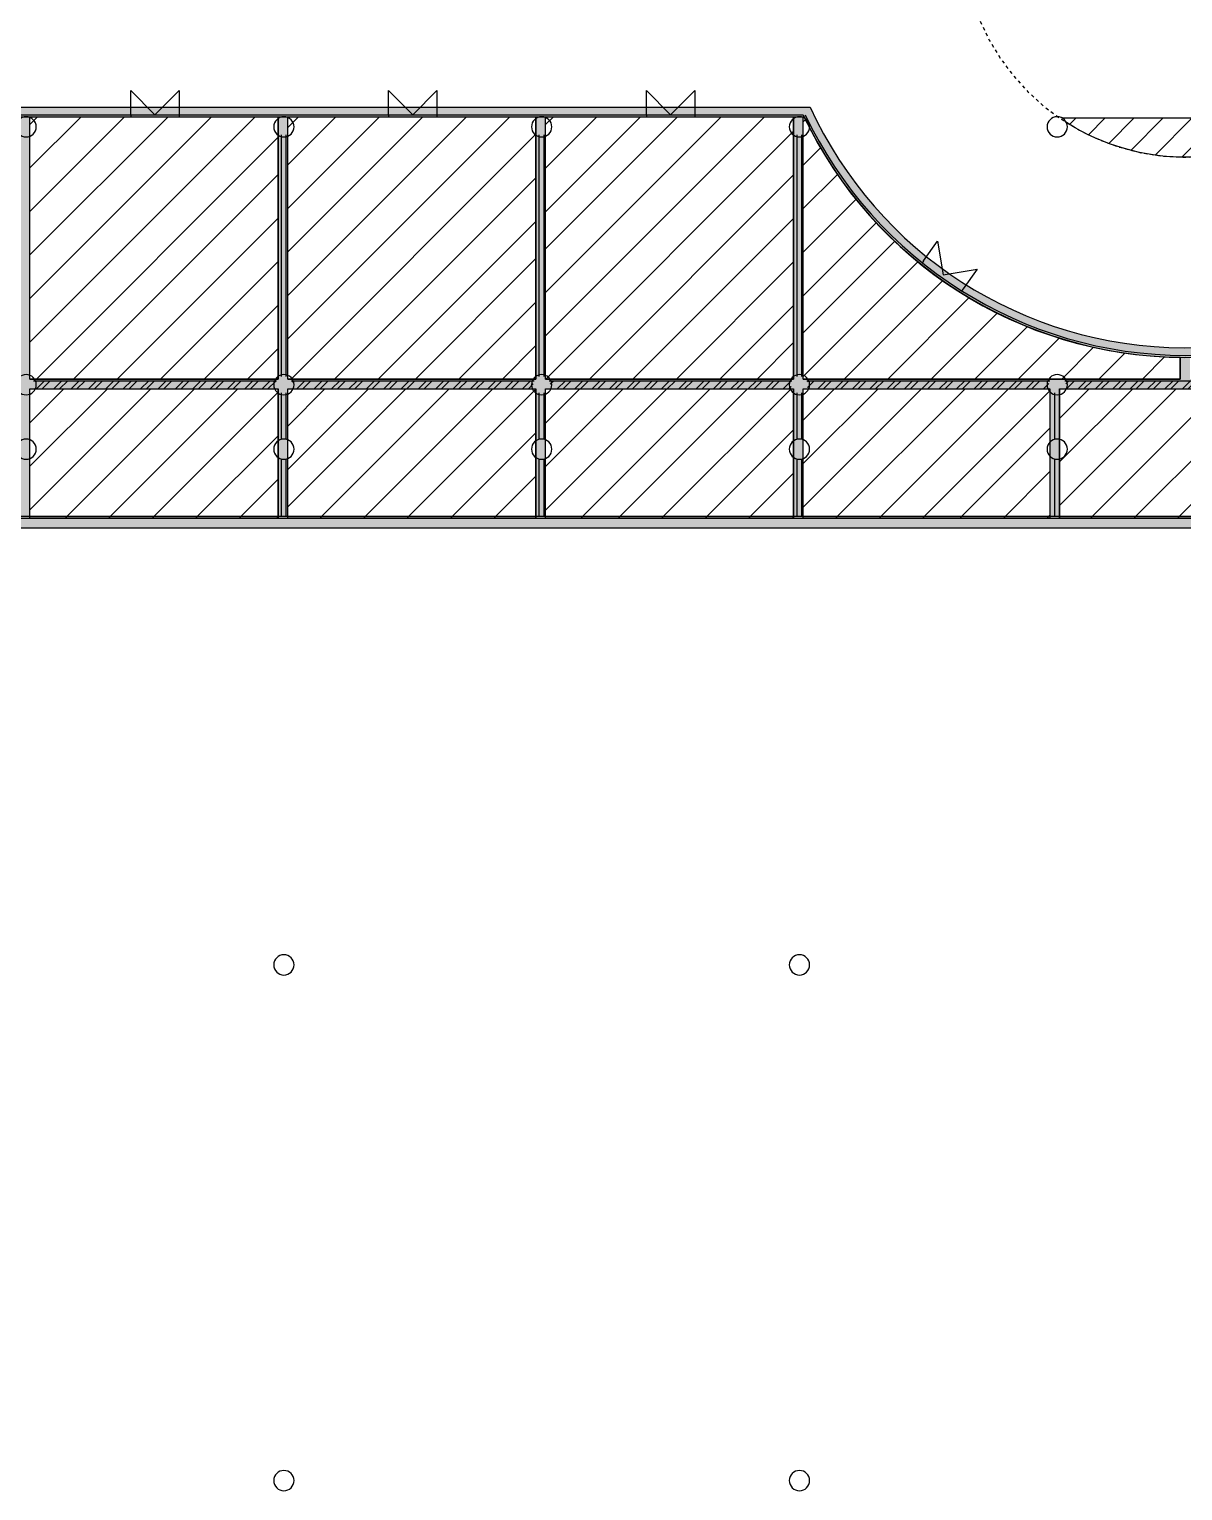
# Model space of a CAD drawing. Header units: metres. Extents: x 183920 to 188551, y 20757 to 23715.
# Drawn here: x 184313.46 to 184349.26, y 20875.05 to 20920.39 of the extents above; entities that cross this region are included whole.
import ezdxf

# ---------------------------------------------------------------- set-up
doc = ezdxf.new("R2010")
doc.units = ezdxf.units.M
for name, pattern in [('Commercial', [0]), ('Public', [0]), ('Style_10', [0]), ('Style_19', [0]), ('Style_2', [0]), ('Style_21', [9.525e-07, 6.35e-07, -3.175e-07]), ('Wall Style 01', [0])]:
    doc.linetypes.add(name, pattern=pattern)
for name, color, linetype, true_color in [('brick', 12, 'Continuous', 0xbd0000), ('COLON', 5, 'Continuous', 0x0000ff), ('DRAW', 7, 'Continuous', 0xffffff), ('GKL', 5, 'Continuous', 0x0000ff), ('Glass', 4, 'Continuous', 0x00ffff), ('Imported Drawing', 7, 'Continuous', 0x957bfc), ('WALL', 7, 'Continuous', 0x000000), ('Walls', 7, 'Continuous', 0x68db4c), ('Zoning', 7, 'Continuous', 0x47d2e2)]:
    doc.layers.add(name, color=color, linetype=linetype, true_color=true_color)
pattern_1 = [(45, (-3.600000000000116, 82), (-0.2694076836320746, 0.2694076836320746), []), (45, (-3.420394800000009, 82), (-0.2694076836320746, 0.2694076836320746), [])]
pattern_2 = [(45, (0, 0), (-5.303300858899106, 5.303300858899107), []), (45, (1.35, 0), (-5.303300858899106, 5.303300858899107), []), (45, (2.7, 0), (-5.303300858899106, 5.303300858899107), []), (45, (4.050000000000001, 0), (-5.303300858899106, 5.303300858899107), []), (45, (5.399999999999999, 0), (-5.303300858899106, 5.303300858899107), []), (45, (6.75, 0), (-5.303300858899106, 5.303300858899107), []), (45, (8.100000000000001, 0), (-5.303300858899106, 5.303300858899107), []), (45, (9.45, 0), (-5.303300858899106, 5.303300858899107), [])]

# ---------------------------------------------------------------- blocks, each defined once
blk = doc.blocks.new('AC584E3954')
at = {"layer": 'Glass', "linetype": 'Style_19'}
for points in [[(-0.8850831972660963, -1.234254007406082), (-0.8850831972660963, -1.174254007406082)], [(0.6149168027339037, -1.234254007406082), (0.6149168027339037, -1.984254007406082), (-0.1350831972660962, -1.234254007406082), (-0.8850831972660963, -1.984254007406082), (-0.8850831972660963, -1.234254007406082)], [(0.6149168027339037, -1.234254007406082), (0.6149168027339037, -1.174254007406082)]]:
    blk.add_lwpolyline(points, dxfattribs=at)

msp = doc.modelspace()

# ---------------------------------------------------------------- hatches: boundary and pattern name
at = {"layer": 'DRAW'}
h = msp.add_hatch(dxfattribs=at)
h.set_pattern_fill('PATTERN_0', color=256, scale=0.04, style=0, pattern_type=2)
h.set_pattern_definition(pattern_1)
edge = h.paths.add_edge_path(flags=0)
edge.add_line((184321.1337672897, 20909.48654259391), (184313.6011001476, 20909.48654259391))
edge.add_arc((184313.3674337187, 20909.36154259395), 0.2649999999873728, -9.560608305037022e-09, 28.144581299123615, ccw=False)
edge.add_arc((184313.3674337187, 20909.36154259387), 0.2649999999903997, -28.144581298959622, 9.39661504162359e-09, ccw=False)
edge.add_line((184313.6011001476, 20909.23654259391), (184321.1337672897, 20909.23654259391))
edge.add_arc((184321.3674337187, 20909.36154259392), 0.2650000000051187, 180.000000003164, 208.1445813115021, ccw=False)
edge.add_arc((184321.3674337187, 20909.3615425939), 0.2650000000025782, 151.8554186883603, 179.9999999969736, ccw=False)
edge.add_line((184321.1337672897, 20909.48654259391), (184321.1337672897, 20909.48654259391))
edge = h.paths.add_edge_path(flags=0)
edge.add_arc((184329.3674337187, 20909.3615425939), 0.265000000002549, 151.8554186883586, 179.9999999969752, ccw=False)
edge.add_line((184329.1337672897, 20909.48654259391), (184321.6011001476, 20909.48654259391))
edge.add_arc((184321.3674337187, 20909.36154259395), 0.2649999999873728, -9.560608305037022e-09, 28.144581299123615, ccw=False)
edge.add_arc((184321.3674337187, 20909.36154259387), 0.2649999999903997, -28.144581298959622, 9.39661504162359e-09, ccw=False)
edge.add_line((184321.6011001476, 20909.23654259391), (184329.1337672897, 20909.23654259391))
edge.add_arc((184329.3674337187, 20909.36154259392), 0.2650000000051187, 180.000000003164, 208.1445813115021, ccw=False)
edge.add_line((184329.1024337187, 20909.36154259391), (184329.1024337187, 20909.36154259391))
edge = h.paths.add_edge_path(flags=0)
edge.add_line((184337.1337672897, 20909.48654259391), (184329.6011001476, 20909.48654259391))
edge.add_arc((184329.3674337187, 20909.36154259395), 0.2649999999873728, -9.560608305037022e-09, 28.144581299123615, ccw=False)
edge.add_arc((184329.3674337187, 20909.36154259387), 0.2649999999903997, -28.144581298959622, 9.39661504162359e-09, ccw=False)
edge.add_line((184329.6011001476, 20909.23654259391), (184337.1337672897, 20909.23654259391))
edge.add_arc((184337.3674337187, 20909.36154259392), 0.2650000000051187, 180.000000003164, 208.1445813115021, ccw=False)
edge.add_arc((184337.3674337187, 20909.3615425939), 0.2650000000025344, 151.8554186883579, 179.999999996976, ccw=False)
edge.add_line((184337.1337672897, 20909.48654259391), (184337.1337672897, 20909.48654259391))
h = msp.add_hatch(dxfattribs=at)
h.set_pattern_fill('PATTERN_0', color=256, scale=0.04, style=0, pattern_type=2)
h.set_pattern_definition(pattern_1)
edge = h.paths.add_edge_path(flags=0)
edge.add_line((184345.1337672897, 20909.48654259391), (184337.6011001476, 20909.48654259391))
edge.add_arc((184337.3674337187, 20909.36154259395), 0.2649999999873439, -9.562086233927403e-09, 28.144581299125207, ccw=False)
edge.add_arc((184337.3674337187, 20909.36154259387), 0.2649999999904361, -28.144581298957576, 9.39451183512574e-09, ccw=False)
edge.add_line((184337.6011001476, 20909.23654259391), (184345.1337672897, 20909.23654259391))
edge.add_arc((184345.3674337187, 20909.36154259392), 0.2650000000051187, 180.000000003164, 208.1445813115021, ccw=False)
edge.add_arc((184345.3674337187, 20909.3615425939), 0.2650000000021051, 151.8554186883347, 179.9999999969993, ccw=False)
edge.add_line((184345.1337672897, 20909.48654259391), (184345.1337672897, 20909.48654259391))
edge = h.paths.add_edge_path(flags=0)
edge.add_line((184353.1337672897, 20909.48654259391), (184345.6011001476, 20909.48654259391))
edge.add_arc((184345.3674337187, 20909.36154259395), 0.2649999999874091, -9.558675628795754e-09, 28.144581299121626, ccw=False)
edge.add_arc((184345.3674337187, 20909.36154259387), 0.2649999999903707, -28.1445812989611, 9.398092970513972e-09, ccw=False)
edge.add_line((184345.6011001476, 20909.23654259391), (184353.1337672897, 20909.23654259391))
edge.add_arc((184353.3674337187, 20909.36154259392), 0.2650000000051187, 180.000000003164, 208.1445813115021, ccw=False)
edge.add_arc((184353.3674337187, 20909.3615425939), 0.265000000002549, 151.8554186883586, 179.9999999969752, ccw=False)
edge.add_line((184353.1337672897, 20909.48654259391), (184353.1337672897, 20909.48654259391))
edge = h.paths.add_edge_path(flags=0)
edge.add_line((184361.1337672897, 20909.48654259391), (184353.6011001476, 20909.48654259391))
edge.add_arc((184353.3674337187, 20909.36154259395), 0.2649999999873728, -9.560608305037022e-09, 28.144581299123615, ccw=False)
edge.add_arc((184353.3674337187, 20909.36154259387), 0.2649999999903997, -28.144581298959622, 9.39661504162359e-09, ccw=False)
edge.add_line((184353.6011001476, 20909.23654259391), (184361.1337672897, 20909.23654259391))
edge.add_arc((184361.3674337187, 20909.36154259392), 0.2650000000051187, 180.000000003164, 208.1445813115021, ccw=False)
edge.add_arc((184361.3674337187, 20909.3615425939), 0.2650000000025418, 151.8554186883582, 179.9999999969756, ccw=False)
edge.add_line((184361.1337672897, 20909.48654259391), (184361.1337672897, 20909.48654259391))
edge = h.paths.add_edge_path(flags=0)
edge.add_line((184369.1337672897, 20909.48654259391), (184361.6011001476, 20909.48654259391))
edge.add_arc((184361.3674337187, 20909.36154259395), 0.2649999999873728, -9.560608305037022e-09, 28.144581299123615, ccw=False)
edge.add_arc((184361.3674337187, 20909.36154259387), 0.2649999999903997, -28.144581298959622, 9.39661504162359e-09, ccw=False)
edge.add_line((184361.6011001476, 20909.23654259391), (184369.1337672897, 20909.23654259391))
edge.add_arc((184369.3674337187, 20909.36154259392), 0.2650000000051187, 180.000000003164, 208.1445813115021, ccw=False)
edge.add_arc((184369.3674337187, 20909.3615425939), 0.2650000000025563, 151.855418688359, 179.9999999969747, ccw=False)
edge.add_line((184369.1337672897, 20909.48654259391), (184369.1337672897, 20909.48654259391))
edge = h.paths.add_edge_path(flags=0)
edge.add_arc((184377.3674337187, 20909.3615425939), 0.265000000002549, 151.8554186883586, 179.9999999969752, ccw=False)
edge.add_line((184377.1337672897, 20909.48654259391), (184369.6011001476, 20909.48654259391))
edge.add_arc((184369.3674337187, 20909.36154259395), 0.2649999999873728, -9.560608305037022e-09, 28.144581299123615, ccw=False)
edge.add_arc((184369.3674337187, 20909.36154259387), 0.2649999999903997, -28.144581298959622, 9.39661504162359e-09, ccw=False)
edge.add_line((184369.6011001476, 20909.23654259391), (184377.1337672897, 20909.23654259391))
edge.add_arc((184377.3674337187, 20909.36154259392), 0.2650000000051187, 180.000000003164, 208.1445813115021, ccw=False)
edge.add_line((184377.1024337187, 20909.36154259391), (184377.1024337187, 20909.36154259391))
at = {"layer": 'Imported Drawing'}
h = msp.add_hatch(dxfattribs=at)
h.set_pattern_fill('PATTERN_4', color=256, scale=10, style=0, pattern_type=2)
h.set_pattern_definition([(45, (0, 0), (-3.535533905932737, 3.535533905932738), []), (45, (0.8999999999999999, 0), (-3.535533905932737, 3.535533905932738), []), (45, (1.8, 0), (-3.535533905932737, 3.535533905932738), []), (45, (2.7, 0), (-3.535533905932737, 3.535533905932738), []), (45, (3.6, 0), (-3.535533905932737, 3.535533905932738), []), (45, (4.5, 0), (-3.535533905932737, 3.535533905932738), []), (45, (5.4, 0), (-3.535533905932737, 3.535533905932738), []), (45, (6.3, 0), (-3.535533905932737, 3.535533905932738), [])])
edge = h.paths.add_edge_path(flags=0)
edge.add_arc((184353.3674337187, 20917.36154259391), 0.3150000000026728, 118.3319502638783, 155.3667855631455)
edge.add_arc((184349.3674337186, 20923.36154259392), 6.945000000007473, 237.67472121589572, 302.3252787841043, ccw=False)
edge.add_arc((184345.3674337186, 20917.36154259391), 0.3150000000026726, 24.63321443685453, 61.66804973612174)
edge.add_line((184345.5169261422, 20917.63880964083), (184353.2179412951, 20917.63880964083))
edge.add_line((184353.2179412951, 20917.63880964083), (184353.2179412951, 20917.63880964083))
at = {"layer": 'Walls', "transparency": 33554483}
h = msp.add_hatch(color=256, dxfattribs=at)
edge = h.paths.add_edge_path(flags=0)
edge.add_line((184296.9924338303, 20917.67495464082), (184296.9924338303, 20917.97495464082))
edge.add_line((184296.9924338303, 20917.97495464082), (184337.3705849423, 20917.97495464087))
edge.add_arc((184349.3341450801, 20923.30888427107), 13.0987624022427, 204.029608076149, 205.4746426467451)
edge.add_line((184337.5089003303, 20917.67495464087), (184337.4858443877, 20917.67495464087))
edge.add_line((184337.4858443877, 20917.67495464087), (184337.1858443877, 20917.67495464087))
edge.add_line((184337.1858443877, 20917.67495464087), (184329.4858443876, 20917.67495464086))
edge.add_line((184329.4858443876, 20917.67495464086), (184329.1858443876, 20917.67495464086))
edge.add_line((184329.1858443876, 20917.67495464086), (184321.4858443875, 20917.67495464085))
edge.add_line((184321.4858443875, 20917.67495464085), (184321.1858443875, 20917.67495464085))
edge.add_line((184321.1858443875, 20917.67495464085), (184313.4858443874, 20917.67495464084))
edge.add_line((184313.4858443874, 20917.67495464084), (184313.1858443874, 20917.67495464084))
edge.add_line((184313.1858443874, 20917.67495464084), (184305.54902305, 20917.67495464084))
edge.add_line((184305.54902305, 20917.67495464084), (184305.24902305, 20917.67495464083))
edge.add_line((184305.24902305, 20917.67495464083), (184297.2762423303, 20917.67495464082))
edge.add_line((184297.2762423303, 20917.67495464082), (184296.9924338303, 20917.67495464082))
edge.add_line((184296.9924338303, 20917.67495464082), (184296.9924338303, 20917.67495464082))
h = msp.add_hatch(color=256, dxfattribs=at)
edge = h.paths.add_edge_path(flags=0)
edge.add_arc((184349.3341450801, 20923.30888427107), 13.0987624022427, 204.029608076149, 205.4746426467451)
edge.add_arc((184349.3341450803, 20923.30888427046), 13.09876240214729, 205.4746426439566, 269.3582510031673)
edge.add_arc((184349.3341450804, 20923.30888426995), 13.09876240164677, 269.3582510023755, 270.6705207853684)
edge.add_arc((184349.3341450802, 20923.30888427046), 13.09876240215208, 270.6705207862005, 334.525357355857)
edge.add_line((184361.1593898302, 20917.67495464083), (184360.9421721177, 20917.91796344717))
edge.add_arc((184349.3341450802, 20923.30888427046), 12.79876240212684, 204.6297943327015, 335.08922305882834, ccw=False)
edge.add_line((184337.6998202725, 20917.97495464087), (184337.3705849423, 20917.97495464087))
edge.add_line((184337.3705849423, 20917.97495464087), (184337.3705849423, 20917.97495464087))
h = msp.add_hatch(color=256, dxfattribs=at)
h.paths.add_polyline_path([(184313.185844331, 20905.22188293144), (184313.1858443492, 20909.23740965011), (184313.4858443492, 20909.23740965029), (184313.485844331, 20905.22188293008), (184313.185844331, 20905.22188293144)], flags=0)
h.paths.add_polyline_path([(184313.1858443506, 20909.53740965011), (184313.1858443874, 20917.67495464084), (184313.4858443874, 20917.67495464084), (184313.4858443506, 20909.53740965029), (184313.1858443506, 20909.53740965011)], flags=0)
h = msp.add_hatch(color=256, dxfattribs=at)
h.paths.add_polyline_path([(184321.185844331, 20905.22188289526), (184321.1858443493, 20909.23740965479), (184321.4858443493, 20909.23740965496), (184321.4858443311, 20905.2218828939), (184321.185844331, 20905.22188289526)], flags=0)
h.paths.add_polyline_path([(184321.1858443506, 20909.53740965479), (184321.1858443875, 20917.67495464085), (184321.4858443875, 20917.67495464085), (184321.4858443506, 20909.53740965496), (184321.1858443506, 20909.53740965479)], flags=0)
h = msp.add_hatch(color=256, dxfattribs=at)
h.paths.add_polyline_path([(184329.1858443311, 20905.22188285907), (184329.1858443493, 20909.23740965946), (184329.4858443493, 20909.23740965964), (184329.4858443311, 20905.22188285772), (184329.1858443311, 20905.22188285907)], flags=0)
h.paths.add_polyline_path([(184329.1858443507, 20909.53740965946), (184329.1858443876, 20917.67495464086), (184329.4858443876, 20917.67495464086), (184329.4858443507, 20909.53740965964), (184329.1858443507, 20909.53740965946)], flags=0)
h = msp.add_hatch(color=256, dxfattribs=at)
h.paths.add_polyline_path([(184337.1858443311, 20905.22188282289), (184337.1858443494, 20909.23740966413), (184337.4858443493, 20909.23740966431), (184337.4858443311, 20905.22188282154), (184337.1858443311, 20905.22188282289)], flags=0)
h.paths.add_polyline_path([(184337.1858443507, 20909.53740966413), (184337.1858443877, 20917.67495464087), (184337.4858443877, 20917.67495464087), (184337.4858443507, 20909.53740966431), (184337.1858443507, 20909.53740966413)], flags=0)
h = msp.add_hatch(color=256, dxfattribs=at)
h.paths.add_polyline_path([(184349.1874337179, 20909.23654259391), (184349.1874337179, 20909.23740967114), (184349.4874337179, 20909.23740967131), (184349.4874337179, 20909.23654259391), (184349.1874337179, 20909.23654259391)], flags=0)
edge = h.paths.add_edge_path(flags=0)
edge.add_line((184349.1874337179, 20909.53740967114), (184349.1874337179, 20910.21094350696))
edge.add_arc((184349.3341450804, 20923.30888426995), 13.09876240164677, 269.3582510023755, 270.6705207853684)
edge.add_line((184349.4874337179, 20910.21101883133), (184349.4874337179, 20909.53740967131))
edge.add_line((184349.4874337179, 20909.53740967131), (184349.1874337179, 20909.53740967114))
edge.add_line((184349.1874337179, 20909.53740967114), (184349.1874337179, 20909.53740967114))
for points in [[(184297.2762423303, 20909.23740964082), (184297.2762423303, 20909.53740964082), (184305.2490229082, 20909.53740964548), (184305.5490229082, 20909.53740964565), (184313.1858443506, 20909.53740965011), (184313.4858443506, 20909.53740965029), (184321.1858443506, 20909.53740965479), (184321.4858443506, 20909.53740965496), (184329.1858443507, 20909.53740965946), (184329.4858443507, 20909.53740965964), (184337.1858443507, 20909.53740966413), (184337.4858443507, 20909.53740966431), (184349.1874337179, 20909.53740967114), (184349.4874337179, 20909.53740967131), (184361.174242407, 20909.53740967814), (184361.474242407, 20909.53740967832), (184369.2162423502, 20909.53740968284), (184369.5162423502, 20909.53740968301), (184377.4424338303, 20909.53740968764), (184377.4424338303, 20909.23740968764), (184369.5162423526, 20909.23740968301), (184369.2162423526, 20909.23740968284), (184361.4742424099, 20909.23740967832), (184361.1742424098, 20909.23740967814), (184353.4423368119, 20909.23740967362), (184353.1423367493, 20909.23740967345), (184349.4874337179, 20909.23740967131), (184349.1874337179, 20909.23740967114), (184345.4424337225, 20909.23740966895), (184345.1424337225, 20909.23740966878), (184337.4858443493, 20909.23740966431), (184337.1858443494, 20909.23740966413), (184329.4858443493, 20909.23740965964), (184329.1858443493, 20909.23740965946), (184321.4858443493, 20909.23740965496), (184321.1858443493, 20909.23740965479), (184313.4858443492, 20909.23740965029), (184313.1858443492, 20909.23740965011), (184305.549022903, 20909.23740964566), (184305.249022903, 20909.23740964548), (184297.2762423303, 20909.23740964082)], [(184345.1424337225, 20909.23740966878), (184345.1424338255, 20905.22188278691), (184345.4424338255, 20905.22188278555), (184345.4424337225, 20909.23740966895), (184345.1424337225, 20909.23740966878)], [(184296.9924337173, 20904.92188300468), (184296.9924337186, 20905.22188300468), (184297.2762423303, 20905.22188300339), (184305.249022833, 20905.22188296733), (184305.5490228331, 20905.22188296598), (184313.185844331, 20905.22188293144), (184313.485844331, 20905.22188293008), (184321.185844331, 20905.22188289526), (184321.4858443311, 20905.2218828939), (184329.1858443311, 20905.22188285907), (184329.4858443311, 20905.22188285772), (184337.1858443311, 20905.22188282289), (184337.4858443311, 20905.22188282154), (184345.1424338255, 20905.22188278691), (184345.4424338255, 20905.22188278555), (184353.1397417008, 20905.22188275074), (184353.4397417634, 20905.22188274938), (184361.1742424475, 20905.2218827144), (184361.4742424475, 20905.22188271304), (184369.2162423845, 20905.22188267803), (184369.5162423845, 20905.22188267667), (184377.4424338303, 20905.22188264082), (184377.7424338303, 20905.22188263947), (184377.7424338303, 20904.92188263947), (184297.2762423303, 20904.92188300339), (184296.9924337173, 20904.92188300468)]]:
    msp.add_hatch(color=256, dxfattribs=at).paths.add_polyline_path(points, flags=0)
at = {"layer": 'Zoning'}
h = msp.add_hatch(dxfattribs=at)
h.set_pattern_fill('PATTERN_2', color=256, scale=15, style=0, pattern_type=2)
h.set_pattern_definition(pattern_2)
h.paths.add_polyline_path([(184313.4858443506, 20909.53740965029), (184313.4858443874, 20917.67495464084), (184321.1858443875, 20917.67495464085), (184321.1858443506, 20909.53740965479), (184313.4858443506, 20909.53740965029)], flags=0)
h = msp.add_hatch(dxfattribs=at)
h.set_pattern_fill('PATTERN_2', color=256, scale=15, style=0, pattern_type=2)
h.set_pattern_definition(pattern_2)
h.paths.add_polyline_path([(184329.1858443876, 20917.67495464086), (184329.1858443507, 20909.53740965946), (184321.4858443506, 20909.53740965496), (184321.4858443875, 20917.67495464085), (184329.1858443876, 20917.67495464086)], flags=0)
h = msp.add_hatch(dxfattribs=at)
h.set_pattern_fill('PATTERN_2', color=256, scale=15, style=0, pattern_type=2)
h.set_pattern_definition(pattern_2)
h.paths.add_polyline_path([(184337.1858443877, 20917.67495464087), (184337.1858443507, 20909.53740966413), (184329.4858443507, 20909.53740965964), (184329.4858443876, 20917.67495464086), (184337.1858443877, 20917.67495464087)], flags=0)
h = msp.add_hatch(dxfattribs=at)
h.set_pattern_fill('PATTERN_2', color=256, scale=15, style=0, pattern_type=2)
h.set_pattern_definition(pattern_2)
edge = h.paths.add_edge_path(flags=0)
edge.add_line((184337.4858443507, 20909.53740966431), (184337.4858443877, 20917.67495464087))
edge.add_line((184337.4858443877, 20917.67495464087), (184337.5089003303, 20917.67495464087))
edge.add_arc((184349.3341450803, 20923.30888427046), 13.09876240214729, 205.4746426439566, 269.3582510031673)
edge.add_line((184349.1874337179, 20910.21094350696), (184349.1874337179, 20909.53740967114))
edge.add_line((184349.1874337179, 20909.53740967114), (184337.4858443507, 20909.53740966431))
edge.add_line((184337.4858443507, 20909.53740966431), (184337.4858443507, 20909.53740966431))
h = msp.add_hatch(dxfattribs=at)
h.set_pattern_fill('PATTERN_2', color=256, scale=15, style=0, pattern_type=2)
h.set_pattern_definition(pattern_2)
h.paths.add_polyline_path([(184313.485844331, 20905.22188293008), (184313.4858443492, 20909.23740965029), (184321.1858443493, 20909.23740965479), (184321.185844331, 20905.22188289526), (184313.485844331, 20905.22188293008)], flags=0)
h = msp.add_hatch(dxfattribs=at)
h.set_pattern_fill('PATTERN_2', color=256, scale=15, style=0, pattern_type=2)
h.set_pattern_definition(pattern_2)
h.paths.add_polyline_path([(184329.1858443493, 20909.23740965946), (184329.1858443311, 20905.22188285907), (184321.4858443311, 20905.2218828939), (184321.4858443493, 20909.23740965496), (184329.1858443493, 20909.23740965946)], flags=0)
h = msp.add_hatch(dxfattribs=at)
h.set_pattern_fill('PATTERN_2', color=256, scale=15, style=0, pattern_type=2)
h.set_pattern_definition(pattern_2)
h.paths.add_polyline_path([(184337.1858443494, 20909.23740966413), (184337.1858443311, 20905.22188282289), (184329.4858443311, 20905.22188285772), (184329.4858443493, 20909.23740965964), (184337.1858443494, 20909.23740966413)], flags=0)
h = msp.add_hatch(dxfattribs=at)
h.set_pattern_fill('PATTERN_2', color=256, scale=15, style=0, pattern_type=2)
h.set_pattern_definition(pattern_2)
h.paths.add_polyline_path([(184337.4858443311, 20905.22188282154), (184337.4858443493, 20909.23740966431), (184345.1424337225, 20909.23740966878), (184345.1424338255, 20905.22188278691), (184337.4858443311, 20905.22188282154)], flags=0)
h = msp.add_hatch(dxfattribs=at)
h.set_pattern_fill('PATTERN_2', color=256, scale=15, style=0, pattern_type=2)
h.set_pattern_definition(pattern_2)
h.paths.add_polyline_path([(184349.1874337179, 20909.23740967114), (184349.1874337179, 20909.23654259391), (184349.4874337179, 20909.23654259391), (184349.4874337179, 20909.23740967131), (184353.1423367493, 20909.23740967345), (184353.1397417008, 20905.22188275074), (184345.4424338255, 20905.22188278555), (184345.4424337225, 20909.23740966895), (184349.1874337179, 20909.23740967114)], flags=0)

# ---------------------------------------------------------------- linework, layer by layer
at = {"layer": 'brick', "linetype": 'Style_19'}
for points in [[(184313.6011001476, 20909.48654259391), (184321.1337672897, 20909.48654259391)], [(184321.6011001476, 20909.48654259391), (184329.1337672897, 20909.48654259391)], [(184329.6011001476, 20909.48654259391), (184337.1337672897, 20909.48654259391)], [(184337.6011001476, 20909.48654259391), (184345.1337672897, 20909.48654259391)], [(184345.6011001476, 20909.48654259391), (184353.1337672897, 20909.48654259391)], [(184313.6011001476, 20909.23654259391), (184321.1337672897, 20909.23654259391)], [(184321.6011001476, 20909.23654259391), (184329.1337672897, 20909.23654259391)], [(184329.6011001476, 20909.23654259391), (184337.1337672897, 20909.23654259391)], [(184337.6011001476, 20909.23654259391), (184345.1337672897, 20909.23654259391)], [(184345.6011001476, 20909.23654259391), (184353.1337672897, 20909.23654259391)]]:
    msp.add_lwpolyline(points, dxfattribs=at)
at = {"layer": 'COLON', "linetype": 'Style_2'}
for points in [[(184313.0524337187, 20917.36154259391, 0.9999999999999999), (184313.6824337186, 20917.36154259391, 0.9999999999999999), (184313.0524337187, 20917.36154259391)], [(184321.0524337187, 20917.36154259391, 0.9999999999999999), (184321.6824337186, 20917.36154259391, 0.9999999999999999), (184321.0524337187, 20917.36154259391)], [(184329.0524337187, 20917.36154259391, 0.9999999999999999), (184329.6824337186, 20917.36154259391, 0.9999999999999999), (184329.0524337187, 20917.36154259391)], [(184337.0524337187, 20917.36154259391, 0.9999999999999999), (184337.6824337186, 20917.36154259391, 0.9999999999999999), (184337.0524337187, 20917.36154259391)], [(184345.0524337187, 20917.36154259391, 0.9999999999999999), (184345.6824337186, 20917.36154259391, 0.9999999999999999), (184345.0524337187, 20917.36154259391)], [(184313.0524337187, 20909.36154259391, 0.9999999999999999), (184313.6824337186, 20909.36154259391, 0.9999999999999999), (184313.0524337187, 20909.36154259391)], [(184321.0524337187, 20909.36154259391, 0.9999999999999999), (184321.6824337186, 20909.36154259391, 0.9999999999999999), (184321.0524337187, 20909.36154259391)], [(184329.0524337187, 20909.36154259391, 0.9999999999999999), (184329.6824337186, 20909.36154259391, 0.9999999999999999), (184329.0524337187, 20909.36154259391)], [(184337.0524337187, 20909.36154259391, 0.9999999999999999), (184337.6824337186, 20909.36154259391, 0.9999999999999999), (184337.0524337187, 20909.36154259391)], [(184345.0524337187, 20909.36154259391, 0.9999999999999999), (184345.6824337186, 20909.36154259391, 0.9999999999999999), (184345.0524337187, 20909.36154259391)]]:
    msp.add_lwpolyline(points, format="xyb", close=True, dxfattribs=at)
at = {"layer": 'COLON', "linetype": 'Style_10'}
for points in [[(184313.0524337187, 20907.36154259391, 0.9999999999999999), (184313.6824337186, 20907.36154259391, 0.9999999999999999), (184313.0524337187, 20907.36154259391)], [(184321.0524337187, 20907.36154259391, 0.9999999999999999), (184321.6824337186, 20907.36154259391, 0.9999999999999999), (184321.0524337187, 20907.36154259391)], [(184329.0524337187, 20907.36154259391, 0.9999999999999999), (184329.6824337186, 20907.36154259391, 0.9999999999999999), (184329.0524337187, 20907.36154259391)], [(184337.0524337187, 20907.36154259391, 0.9999999999999999), (184337.6824337186, 20907.36154259391, 0.9999999999999999), (184337.0524337187, 20907.36154259391)], [(184345.0524337187, 20907.36154259391, 0.9999999999999999), (184345.6824337186, 20907.36154259391, 0.9999999999999999), (184345.0524337187, 20907.36154259391)], [(184321.0524337187, 20891.36154259391, 0.9999999999999999), (184321.6824337186, 20891.36154259391, 0.9999999999999999), (184321.0524337187, 20891.36154259391)], [(184337.0524337187, 20891.36154259391, 0.9999999999999999), (184337.6824337186, 20891.36154259391, 0.9999999999999999), (184337.0524337187, 20891.36154259391)], [(184321.0524337187, 20875.36154259391, 0.9999999999999999), (184321.6824337186, 20875.36154259391, 0.9999999999999999), (184321.0524337187, 20875.36154259391)], [(184337.0524337187, 20875.36154259391, 0.9999999999999999), (184337.6824337186, 20875.36154259391, 0.9999999999999999), (184337.0524337187, 20875.36154259391)]]:
    msp.add_lwpolyline(points, format="xyb", close=True, dxfattribs=at)
at = {"layer": 'GKL', "linetype": 'Style_19'}
for points in [[(184321.2924337187, 20909.61154259391), (184321.2924337187, 20917.11154259391)], [(184321.4424337187, 20909.61154259391), (184321.4424337187, 20917.11154259391)], [(184329.2924337187, 20909.61154259391), (184329.2924337187, 20917.11154259391)], [(184329.4424337187, 20909.61154259391), (184329.4424337187, 20917.11154259391)], [(184337.2924337187, 20909.61154259391), (184337.2924337187, 20917.11154259391)], [(184337.4424337187, 20909.61154259391), (184337.4424337187, 20917.11154259391)], [(184321.2924337187, 20907.66748376473), (184321.2924337187, 20909.11154259391)], [(184321.4424337187, 20907.66748376473), (184321.4424337187, 20909.11154259391)], [(184329.2924337187, 20907.66748376473), (184329.2924337187, 20909.11154259391)], [(184329.4424337187, 20907.66748376473), (184329.4424337187, 20909.11154259391)], [(184337.2924337187, 20907.66748376473), (184337.2924337187, 20909.11154259391)], [(184337.4424337187, 20907.66748376473), (184337.4424337187, 20909.11154259391)], [(184345.2924337187, 20907.66748376473), (184345.2924337187, 20909.11154259391)], [(184345.4424337187, 20907.66748376473), (184345.4424337187, 20909.11154259391)], [(184321.2924337187, 20905.28188300468), (184321.2924337187, 20907.0556014231)], [(184321.4424337187, 20905.28188300468), (184321.4424337187, 20907.0556014231)], [(184329.2924337187, 20905.28188300468), (184329.2924337187, 20907.0556014231)], [(184329.4424337187, 20905.28188300468), (184329.4424337187, 20907.0556014231)], [(184337.2924337187, 20905.28188300468), (184337.2924337187, 20907.0556014231)], [(184337.4424337187, 20905.28188300468), (184337.4424337187, 20907.0556014231)], [(184345.2924337187, 20905.28188300468), (184345.2924337187, 20907.0556014231)], [(184345.4424337187, 20905.28188300468), (184345.4424337187, 20907.0556014231)]]:
    msp.add_lwpolyline(points, dxfattribs=at)
at = {"layer": 'Glass', "linetype": 'Style_19'}
for points in [[(184296.9924337186, 20917.73654259391), (184337.4795628987, 20917.73654259391)], [(184297.0524337187, 20917.67654259391), (184337.5081389406, 20917.67654259391)], [(184305.4324337186, 20905.28188300468), (184377.2924337187, 20905.28188300468)], [(184305.4324337186, 20905.22188300468), (184377.2924337187, 20905.22188300468)]]:
    msp.add_lwpolyline(points, dxfattribs=at)
for points in [[(184337.4795628987, 20917.73654259397, 0.6304563076900117), (184361.2120471919, 20917.64601730737)], [(184337.5459747575, 20917.73654259399, 0.6303496543837497), (184361.1685965957, 20917.69408534061)]]:
    msp.add_lwpolyline(points, format="xyb", dxfattribs=at)
at = {"layer": 'Imported Drawing', "linetype": 'Public'}
msp.add_lwpolyline([(184353.2179412951, 20917.63880964083, 0.1630163748298228), (184353.0811004078, 20917.49283705331, -0.2898198867869173), (184345.6537670296, 20917.49283705331, 0.163016374829823), (184345.5169261422, 20917.63880964083), (184353.2179412951, 20917.63880964083)], format="xyb", close=True, dxfattribs=at)
at = {"layer": 'WALL', "linetype": 'Style_21'}
msp.add_lwpolyline([(184356.3124337186, 20923.36154259391, 1), (184342.4224337187, 20923.36154259391, 1), (184356.3124337186, 20923.36154259391)], format="xyb", close=True, dxfattribs=at)
at = {"layer": 'Walls', "linetype": 'Wall Style 01'}
for points in [[(184296.9924338303, 20917.97495464082), (184337.3705849423, 20917.97495464087)], [(184313.4858443874, 20917.67495464084), (184321.1858443875, 20917.67495464085)], [(184313.4858443506, 20909.53740965029), (184313.4858443874, 20917.67495464084)], [(184321.1858443506, 20909.53740965479), (184321.1858443875, 20917.67495464085)], [(184321.4858443506, 20909.53740965496), (184321.4858443875, 20917.67495464085)], [(184321.4858443875, 20917.67495464085), (184329.1858443876, 20917.67495464086)], [(184329.1858443507, 20909.53740965946), (184329.1858443876, 20917.67495464086)], [(184329.4858443507, 20909.53740965964), (184329.4858443876, 20917.67495464086)], [(184329.4858443876, 20917.67495464086), (184337.1858443877, 20917.67495464087)], [(184337.1858443507, 20909.53740966413), (184337.1858443877, 20917.67495464087)], [(184337.4858443507, 20909.53740966431), (184337.4858443877, 20917.67495464087)], [(184337.4858443877, 20917.67495464087), (184337.5089003303, 20917.67495464087)], [(184349.1874337179, 20909.53740967114), (184349.1874337179, 20910.21094350696)], [(184313.4858443506, 20909.53740965029), (184321.1858443506, 20909.53740965479)], [(184321.4858443506, 20909.53740965496), (184329.1858443507, 20909.53740965946)], [(184329.4858443507, 20909.53740965964), (184337.1858443507, 20909.53740966413)], [(184337.4858443507, 20909.53740966431), (184349.1874337179, 20909.53740967114)], [(184313.4858443492, 20909.23740965029), (184321.1858443493, 20909.23740965479)], [(184313.485844331, 20905.22188293008), (184313.4858443492, 20909.23740965029)], [(184321.185844331, 20905.22188289526), (184321.1858443493, 20909.23740965479)], [(184321.4858443311, 20905.2218828939), (184321.4858443493, 20909.23740965496)], [(184321.4858443493, 20909.23740965496), (184329.1858443493, 20909.23740965946)], [(184329.1858443311, 20905.22188285907), (184329.1858443493, 20909.23740965946)], [(184329.4858443311, 20905.22188285772), (184329.4858443493, 20909.23740965964)], [(184329.4858443493, 20909.23740965964), (184337.1858443494, 20909.23740966413)], [(184337.1858443311, 20905.22188282289), (184337.1858443494, 20909.23740966413)], [(184337.4858443311, 20905.22188282154), (184337.4858443493, 20909.23740966431)], [(184337.4858443493, 20909.23740966431), (184345.1424337225, 20909.23740966878)], [(184345.1424337225, 20909.23740966878), (184345.1424338255, 20905.22188278691)], [(184345.4424337225, 20909.23740966895), (184345.4424338255, 20905.22188278555)], [(184345.4424337225, 20909.23740966895), (184349.1874337179, 20909.23740967114)], [(184349.1874337179, 20909.23740967114), (184349.1874337179, 20909.23654259391), (184349.4874337179, 20909.23654259391), (184349.4874337179, 20909.23740967131)], [(184297.2762423303, 20904.92188300339), (184377.7424338303, 20904.92188263947), (184377.7424338303, 20905.22188263947)], [(184313.485844331, 20905.22188293008), (184321.185844331, 20905.22188289526)], [(184321.4858443311, 20905.2218828939), (184329.1858443311, 20905.22188285907)], [(184329.4858443311, 20905.22188285772), (184337.1858443311, 20905.22188282289)], [(184337.4858443311, 20905.22188282154), (184345.1424338255, 20905.22188278691)], [(184345.4424338255, 20905.22188278555), (184353.1397417008, 20905.22188275074)]]:
    msp.add_lwpolyline(points, dxfattribs=at)
for points in [[(184337.3705849423, 20917.97495464087), (184337.6998202725, 20917.97495464087, 0.6398921029215919), (184360.9421721177, 20917.91796344717)], [(184337.5089003303, 20917.67495464087, 0.2861958541339168), (184349.1874337179, 20910.21094350696)]]:
    msp.add_lwpolyline(points, format="xyb", dxfattribs=at)
at = {"layer": 'Zoning', "linetype": 'Commercial'}
for points in [[(184313.4858443506, 20909.53740965029), (184313.4858443874, 20917.67495464084), (184321.1858443875, 20917.67495464085), (184321.1858443506, 20909.53740965479), (184313.4858443506, 20909.53740965029)], [(184329.1858443876, 20917.67495464086), (184329.1858443507, 20909.53740965946), (184321.4858443506, 20909.53740965496), (184321.4858443875, 20917.67495464085), (184329.1858443876, 20917.67495464086)], [(184337.1858443877, 20917.67495464087), (184337.1858443507, 20909.53740966413), (184329.4858443507, 20909.53740965964), (184329.4858443876, 20917.67495464086), (184337.1858443877, 20917.67495464087)], [(184313.485844331, 20905.22188293008), (184313.4858443492, 20909.23740965029), (184321.1858443493, 20909.23740965479), (184321.185844331, 20905.22188289526), (184313.485844331, 20905.22188293008)], [(184329.1858443493, 20909.23740965946), (184329.1858443311, 20905.22188285907), (184321.4858443311, 20905.2218828939), (184321.4858443493, 20909.23740965496), (184329.1858443493, 20909.23740965946)], [(184337.1858443494, 20909.23740966413), (184337.1858443311, 20905.22188282289), (184329.4858443311, 20905.22188285772), (184329.4858443493, 20909.23740965964), (184337.1858443494, 20909.23740966413)], [(184337.4858443311, 20905.22188282154), (184337.4858443493, 20909.23740966431), (184345.1424337225, 20909.23740966878), (184345.1424338255, 20905.22188278691), (184337.4858443311, 20905.22188282154)], [(184349.1874337179, 20909.23740967114), (184349.1874337179, 20909.23654259391), (184349.4874337179, 20909.23654259391), (184349.4874337179, 20909.23740967131), (184353.1423367493, 20909.23740967345), (184353.1397417008, 20905.22188275074), (184345.4424338255, 20905.22188278555), (184345.4424337225, 20909.23740966895), (184349.1874337179, 20909.23740967114)]]:
    msp.add_lwpolyline(points, close=True, dxfattribs=at)
msp.add_lwpolyline([(184337.4858443507, 20909.53740966431), (184337.4858443877, 20917.67495464087), (184337.5089003303, 20917.67495464087, 0.2861958541339168), (184349.1874337179, 20910.21094350696), (184349.1874337179, 20909.53740967114), (184337.4858443507, 20909.53740966431)], format="xyb", close=True, dxfattribs=at)

# ---------------------------------------------------------------- block references
at = {"layer": 'Glass'}
for p, rotation in [((184317.2323505214, 20916.5022885865), 180), ((184325.2323505214, 20916.5022885865), 180), ((184333.2323505214, 20916.5022885865), 180), ((184341.0075533629, 20911.8401101619), 144.5794065175822)]:
    msp.add_blockref('AC584E3954', p, dxfattribs=dict(at, rotation=rotation))

doc.saveas('drawing.dxf')
